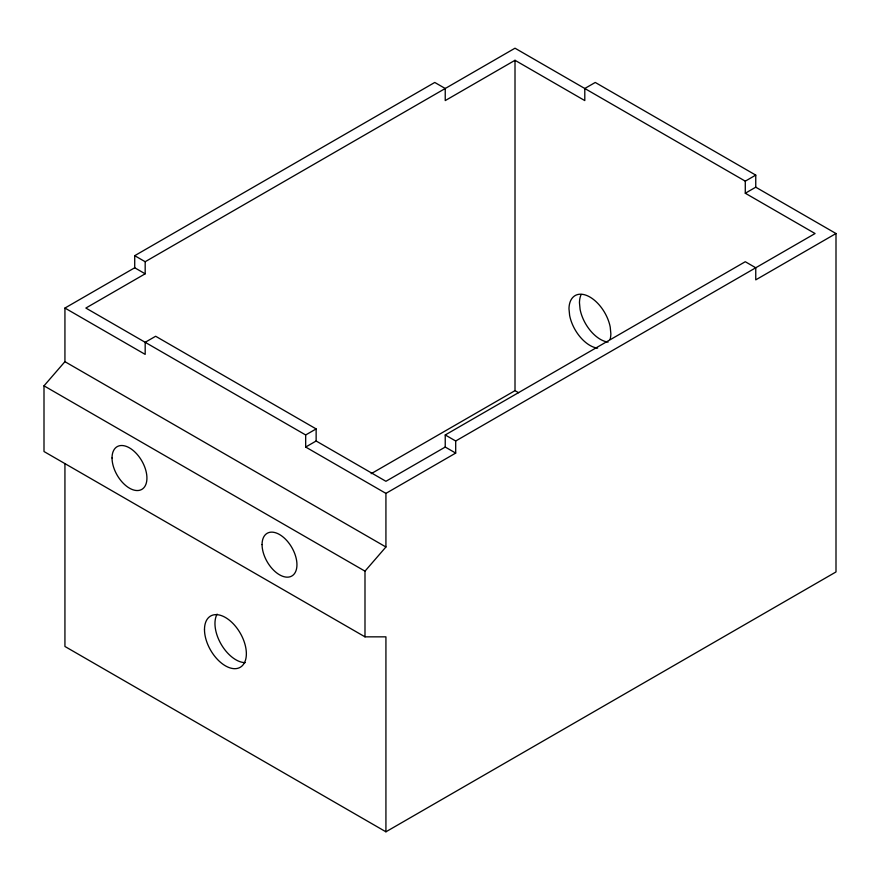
<?xml version="1.0" encoding="UTF-8"?>
<svg xmlns="http://www.w3.org/2000/svg" width="880" height="880" viewBox="0 0 880 880"><rect width="100%" height="100%" fill="white"/><g stroke="black" fill="none" stroke-linecap="round" stroke-linejoin="round"><path stroke-width="1.32" d="M755.755 187.198L755.755 175.109L745.283 181.159L745.283 193.237L755.755 187.198L836 233.53L836 571.945L385.924 831.798L385.924 636.845L364.991 636.845L44 451.528L44 385.836L64.933 361.669L64.933 308.055L134.717 267.773L145.178 273.812L145.178 261.723L134.717 255.684L134.717 267.773M364.991 636.845L364.991 571.153L385.924 546.986L385.924 493.383L305.679 447.051L305.679 434.962L316.14 428.923L316.14 441.001L385.924 481.294L445.236 447.051L455.697 453.09L455.697 441.001L755.755 267.773L755.755 279.862L836 233.53M134.717 255.684L434.764 82.456L445.236 88.495L445.236 100.584L515.009 60.291L584.793 100.584L584.793 88.495L595.265 82.456L755.755 175.109M145.178 261.723L445.236 88.495M445.39 88.407L515.009 48.202L745.283 181.159M145.178 273.812L85.866 308.055L305.679 434.962M305.679 447.051L316.14 441.001M371.173 473.693L515.009 390.654L518.584 392.711M445.236 447.051L445.236 434.962L745.283 261.723L755.755 267.773M755.931 267.663L815.067 233.53L745.283 193.237M385.924 493.383L455.697 453.09M445.236 434.962L455.697 441.001M316.14 428.923L155.65 336.259L145.178 342.298L145.178 354.387L64.933 308.055M64.933 361.669L385.924 546.986M44 385.836L364.991 571.153M385.924 831.798L64.933 646.47L64.933 463.881M515.009 60.291L515.009 390.654M608.091 342.1A29.601 17.094 60 0 1 580.085 309.342L579.458 302.709A29.601 17.094 60 0 1 581.174 294.492M597.63 348.15A29.601 17.094 60 0 1 569.624 315.392L568.986 308.759A29.601 17.094 60 0 1 587.521 295.823A29.601 17.094 60 0 1 610.225 327.063L610.852 333.685A29.601 17.094 60 0 1 610.06 339.471M245.201 662.64A29.601 17.094 60 0 1 221.122 644.215A29.601 17.094 60 0 1 217.107 614.119M112.035 457.963A24.673 14.245 60 0 0 138.204 490.512A24.673 14.245 60 0 0 138.204 455.62A24.673 14.245 60 0 0 112.035 457.963M262.064 544.577A24.673 14.245 60 0 0 288.233 577.126A24.673 14.245 60 0 0 288.233 542.245A24.673 14.245 60 0 0 262.064 544.577M204.49 629.618A29.601 17.094 60 0 0 235.928 668.635A29.601 17.094 60 0 0 235.862 626.725A29.601 17.094 60 0 0 204.49 629.618"/></g></svg>
